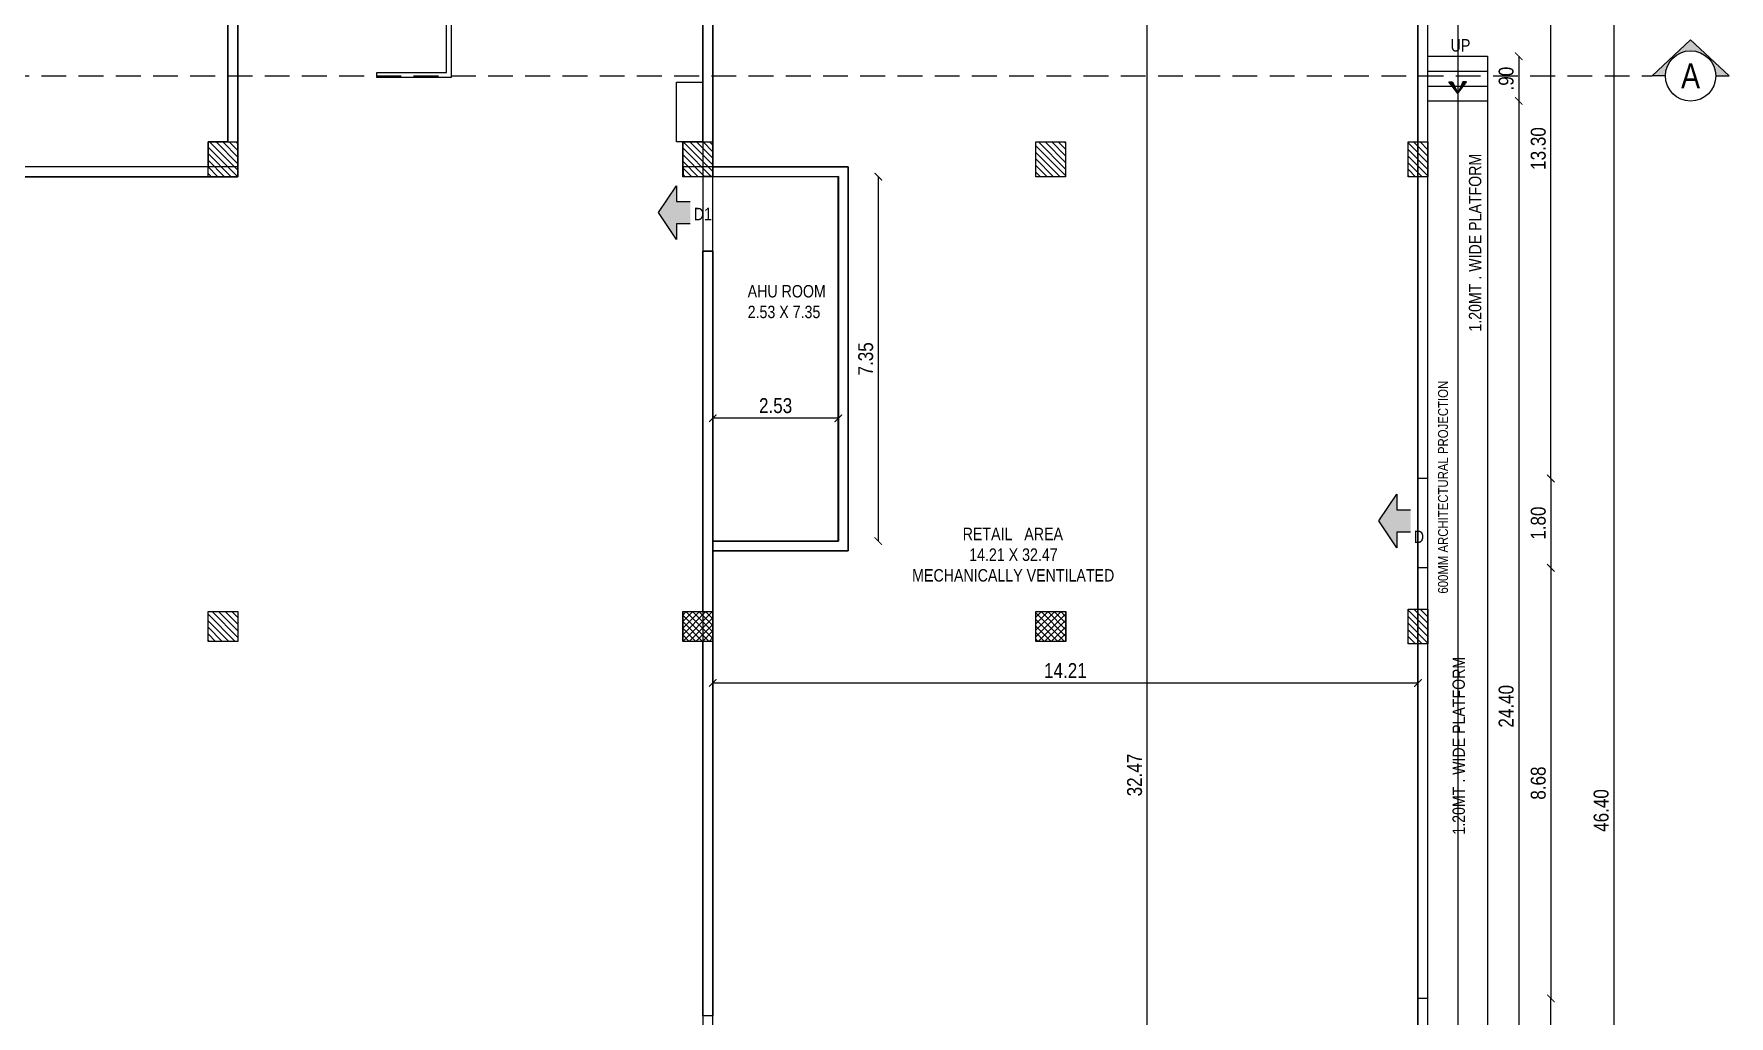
# Model space of a CAD drawing. Header units: metres. Extents: x 385023 to 385532, y 1408468 to 1408621.
# Drawn here: x 385361.31 to 385395.47, y 1408502.62 to 1408522.42 of the extents above; entities that cross this region are included whole.
import ezdxf
from ezdxf.enums import TextEntityAlignment as Align

# ---------------------------------------------------------------- set-up
doc = ezdxf.new("R2010")
doc.units = ezdxf.units.M
doc.header["$MEASUREMENT"] = 0
doc.linetypes.add('HIDDEN', pattern=[0.375, 0.25, -0.125])
for name, color, linetype in [('A-REFR-SECT', 2, 'Continuous'), ('BLK_1_FLR_0_AC_ROOM_1', 7, 'Continuous'), ('BLK_1_FLR_0_AC_ROOM_2', 7, 'Continuous'), ('BLK_1_FLR_0_BLT_UP_AREA', 7, 'Continuous'), ('BLK_1_FLR_0_CARPET_AREA', 7, 'Continuous'), ('S-COLUMN', 6, 'Continuous'), ('S-COLUMN HATCH', 8, 'Continuous')]:
    doc.layers.add(name, color=color, linetype=linetype)
doc.layers.add('BLK_1_FLR_0_ROOF_AREA', color=7, linetype='Continuous', lineweight=25)
doc.layers.add('BLK_1_FLR_0_WASH', color=7, linetype='Continuous', lineweight=25)
doc.styles.add('ARIAL', font='ARIALN.TTF')
doc.styles.add('RIA-AP', font='ARIALN.TTF')
doc.dimstyles.new('RIA-AP', dxfattribs={"dimtxt": 0.3, "dimasz": 0.15, "dimexe": 0, "dimexo": 1, "dimgap": 0.1, "dimtad": 1, "dimzin": 4, "dimdsep": 46, "dimtxsty": 'RIA-AP', "dimblk": 'ARCHTICK', "dimcen": 0.09, "dimse1": 1, "dimse2": 1, "dimclrd": 8, "dimclre": 8, "dimclrt": 4, "dimazin": 0, "dimtfac": 1, "dimtix": 1, "dimtofl": 0, "dimtmove": 2, "dimatfit": 3, "dimfxl": 0, "dimtolj": 1, "dimtzin": 0, "dimarcsym": 0})
pattern_1 = [(135, (375052.11474, 1409514.67969), (-0.06629126074, -0.06629126074), [])]

# ---------------------------------------------------------------- blocks, each defined once
blk = doc.blocks.new('col .6x.6')
at = {"layer": 'S-COLUMN HATCH'}
h = blk.add_hatch(dxfattribs=at)
h.set_pattern_fill('ANSI31', color=256, scale=0.75, style=0)
h.set_pattern_definition([(45, (-12909.719645, 2535.13042), (-0.06629126074, 0.06629126074), [])])
h.paths.add_polyline_path([(718.056, 1996.298), (718.656, 1996.298), (718.656, 1995.698), (718.056, 1995.698)])
at = {"layer": 'S-COLUMN', "ltscale": 5}
blk.add_lwpolyline([(718.056, 1996.298), (718.656, 1996.298), (718.656, 1995.698), (718.056, 1995.698)], close=True, dxfattribs=at)
blk = doc.blocks.new('grid')
at = {"layer": 'S-COLUMN HATCH'}
h = blk.add_hatch(dxfattribs=at)
h.set_pattern_fill('ANSI31', color=256, scale=0.75, angle=90, style=0)
h.set_pattern_definition(pattern_1)
h.paths.add_polyline_path([(391804.473, 1408568.328), (391804.473, 1408567.628), (391805.073, 1408567.628), (391805.073, 1408568.328)])
h = blk.add_hatch(dxfattribs=at)
h.set_pattern_fill('ANSI31', color=256, scale=0.75, angle=90, style=0)
h.set_pattern_definition(pattern_1)
h.paths.add_polyline_path([(391814.043, 1408568.328), (391814.043, 1408567.628), (391814.643, 1408567.628), (391814.643, 1408568.328)])
h = blk.add_hatch(dxfattribs=at)
h.set_pattern_fill('ANSI31', color=256, scale=0.75, angle=90, style=0)
h.set_pattern_definition(pattern_1)
h.paths.add_polyline_path([(391821.153, 1408568.328), (391821.153, 1408567.628), (391821.753, 1408567.628), (391821.753, 1408568.328)])
h = blk.add_hatch(dxfattribs=at)
h.set_pattern_fill('ANSI31', color=256, scale=0.75, angle=90, style=0)
h.set_pattern_definition(pattern_1)
h.paths.add_polyline_path([(391828.653, 1408568.328), (391828.653, 1408567.628), (391829.053, 1408567.628), (391829.053, 1408568.328)])
h = blk.add_hatch(dxfattribs=at)
h.set_pattern_fill('ANSI31', color=256, scale=0.75, angle=90, style=0)
h.set_pattern_definition(pattern_1)
h.paths.add_polyline_path([(391804.473, 1408558.863), (391804.473, 1408558.263), (391805.073, 1408558.263), (391805.073, 1408558.863)])
h = blk.add_hatch(dxfattribs=at)
h.set_pattern_fill('ANSI31', color=256, scale=0.75, angle=90, style=0)
h.set_pattern_definition(pattern_1)
h.paths.add_polyline_path([(391814.043, 1408558.863), (391814.043, 1408558.263), (391814.643, 1408558.263), (391814.643, 1408558.863)])
h = blk.add_hatch(dxfattribs=at)
h.set_pattern_fill('ANSI31', color=256, scale=0.75, angle=90, style=0)
h.set_pattern_definition(pattern_1)
h.paths.add_polyline_path([(391821.153, 1408558.863), (391821.153, 1408558.263), (391821.753, 1408558.263), (391821.753, 1408558.863)])
h = blk.add_hatch(dxfattribs=at)
h.set_pattern_fill('ANSI31', color=256, scale=0.75, angle=90, style=0)
h.set_pattern_definition(pattern_1)
h.paths.add_polyline_path([(391828.653, 1408558.913), (391828.653, 1408558.213), (391829.053, 1408558.213), (391829.053, 1408558.913)])
at = {"layer": 'S-COLUMN', "ltscale": 5}
for points in [[(391804.473, 1408568.328), (391805.073, 1408568.328), (391805.073, 1408567.628), (391804.473, 1408567.628)], [(391814.043, 1408568.328), (391814.643, 1408568.328), (391814.643, 1408567.628), (391814.043, 1408567.628)], [(391821.153, 1408568.328), (391821.753, 1408568.328), (391821.753, 1408567.628), (391821.153, 1408567.628)], [(391828.653, 1408568.328), (391829.053, 1408568.328), (391829.053, 1408567.628), (391828.653, 1408567.628)]]:
    blk.add_lwpolyline(points, close=True, dxfattribs=at)
at = {"layer": 'S-COLUMN', "ltscale": 5, "elevation": 0.26}
for points in [[(391804.473, 1408558.863), (391805.073, 1408558.863), (391805.073, 1408558.263), (391804.473, 1408558.263)], [(391814.043, 1408558.863), (391814.643, 1408558.863), (391814.643, 1408558.263), (391814.043, 1408558.263)], [(391821.153, 1408558.863), (391821.753, 1408558.863), (391821.753, 1408558.263), (391821.153, 1408558.263)], [(391828.653, 1408558.913), (391829.053, 1408558.913), (391829.053, 1408558.213), (391828.653, 1408558.213)]]:
    blk.add_lwpolyline(points, close=True, dxfattribs=at)
at = {"layer": 'S-COLUMN', "color": 30, "linetype": 'Continuous'}
for p in [(391095.988, 1406562.565, 0.26), (391103.098, 1406562.565, 0.26)]:
    blk.add_blockref('col .6x.6', p, dxfattribs=at)
blk = doc.blocks.new('A$C736D5789-flat-2')
blk.add_hatch(color=104).paths.add_polyline_path([(0.007, 0.302), (0.322, 0.302), (-0.218, 0.663), (-0.758, 0.302), (-0.443, 0.302), (-0.443, 0.022), (0.007, 0.022)])
at = {"color": 43, "linetype": 'Continuous'}
blk.add_lwpolyline([(0.007, 0.022), (0.007, 0.302), (0.322, 0.302), (-0.218, 0.663), (-0.758, 0.302), (-0.443, 0.302), (-0.443, 0.022)], dxfattribs=at)
blk = doc.blocks.new('A$C1B854ABF')
h = blk.add_hatch(color=256)
h.dxf.hatch_style = 1
h.paths.add_polyline_path([(0.101, -0.234), (0.179, -0.234), (0, 0)])
h.paths.add_polyline_path([(0, 0), (-0.179, -0.234), (-0.101, -0.234)])
for points in [[(0, 0), (-0.179, -0.234), (-0.101, -0.234), (0, 0)], [(0, -0.792), (0, 0)], [(0, 0), (0.179, -0.234), (0.101, -0.234), (0, 0)]]:
    blk.add_lwpolyline(points)
blk = doc.blocks.new('XFGNHFN')
at = {"layer": 'A-REFR-SECT', "linetype": 'Continuous'}
h = blk.add_hatch(color=6, dxfattribs=at)
h.dxf.hatch_style = 1
h.paths.add_polyline_path([(55.825, 0.728), (55.049, 0), (55.318, 0, -1), (56.332, 0), (56.601, 0)])
at = {"layer": 'A-REFR-SECT', "color": 6, "linetype": 'Continuous'}
for p, q in [((55.049, 0), (55.825, 0.728)), ((56.601, 0), (55.825, 0.728)), ((55.318, 0), (55.049, 0)), ((56.332, 0), (56.601, 0))]:
    blk.add_line(p, q, dxfattribs=at)
at = {"layer": 'A-REFR-SECT', "color": 4, "linetype": 'HIDDEN', "ltscale": 2}
blk.add_line((-33.655, 0), (55.049, 0), dxfattribs=at)
at = {"layer": 'A-REFR-SECT', "color": 6, "linetype": 'Continuous'}
blk.add_circle((55.825, 0), 0.507, dxfattribs=at)
at = {"layer": 'A-REFR-SECT', "color": 6, "linetype": 'Continuous', "style": 'RIA-AP'}
blk.add_text('A', height=0.5, dxfattribs=at).set_placement((55.825, 0), align=Align.MIDDLE_CENTER)
blk = doc.blocks.new('_ArchTick')
at = {"color": 0, "linetype": 'ByBlock', "const_width": 0.15}
blk.add_lwpolyline([(-0.5, -0.5), (0.5, 0.5)], dxfattribs=at)
blk = doc.blocks.new('*D128')
at = {"color": 8, "lineweight": -2}
blk.add_line((385391.234, 1408521.965), (385391.234, 1408521.065), dxfattribs=at)
at = {"layer": 'Defpoints', "color": 0}
for p in [(385390.603, 1408521.965), (385390.603, 1408521.065), (385391.234, 1408521.065)]:
    blk.add_point(p, dxfattribs=at)
at = {"color": 8, "lineweight": -2, "xscale": 0.15, "yscale": 0.15, "zscale": 0.15}
for p, rotation in [((385391.234, 1408521.965), 90), ((385391.234, 1408521.065), 270)]:
    blk.add_blockref('_ArchTick', p, dxfattribs=dict(at, rotation=rotation))
at = {"color": 4, "insert": (385390.981, 1408521.515), "char_height": 0.3, "attachment_point": 5, "rotation": 90, "style": 'RIA-AP'}
blk.add_mtext('\\A1;.90', dxfattribs=at)
blk = doc.blocks.new('*D129')
at = {"color": 8, "lineweight": -2}
blk.add_line((385391.235, 1408521.065), (385391.235, 1408496.665), dxfattribs=at)
at = {"layer": 'Defpoints', "color": 0}
for p in [(385390.603, 1408521.065), (385390.603, 1408496.665), (385391.235, 1408496.665)]:
    blk.add_point(p, dxfattribs=at)
at = {"color": 8, "lineweight": -2, "xscale": 0.15, "yscale": 0.15, "zscale": 0.15}
for p, rotation in [((385391.235, 1408521.065), 90), ((385391.235, 1408496.665), 270)]:
    blk.add_blockref('_ArchTick', p, dxfattribs=dict(at, rotation=rotation))
at = {"color": 4, "insert": (385390.981, 1408508.865), "char_height": 0.3, "attachment_point": 5, "rotation": 90, "style": 'RIA-AP'}
blk.add_mtext('\\A1;24.40', dxfattribs=at)
blk = doc.blocks.new('*D162')
at = {"color": 8, "lineweight": -2}
blk.add_line((385391.881, 1408501.18), (385391.881, 1408502.978), dxfattribs=at)
at = {"layer": 'Defpoints', "color": 0}
for p in [(385389.403, 1408502.978), (385391.881, 1408502.978), (385389.403, 1408501.18)]:
    blk.add_point(p, dxfattribs=at)
at = {"color": 8, "lineweight": -2, "xscale": 0.15, "yscale": 0.15, "zscale": 0.15}
for p, rotation in [((385391.881, 1408502.978), 90), ((385391.881, 1408501.18), 270)]:
    blk.add_blockref('_ArchTick', p, dxfattribs=dict(at, rotation=rotation))
at = {"color": 4, "insert": (385391.628, 1408502.079), "char_height": 0.3, "attachment_point": 5, "rotation": 90, "style": 'RIA-AP'}
blk.add_mtext('\\A1;1.80', dxfattribs=at)
blk = doc.blocks.new('*D163')
at = {"color": 8, "lineweight": -2}
blk.add_line((385391.881, 1408513.456), (385391.881, 1408526.755), dxfattribs=at)
at = {"layer": 'Defpoints', "color": 0}
for p in [(385388.424, 1408526.755), (385391.881, 1408526.755), (385389.403, 1408513.456)]:
    blk.add_point(p, dxfattribs=at)
at = {"color": 8, "lineweight": -2, "xscale": 0.15, "yscale": 0.15, "zscale": 0.15}
for p, rotation in [((385391.881, 1408526.755), 90), ((385391.881, 1408513.456), 270)]:
    blk.add_blockref('_ArchTick', p, dxfattribs=dict(at, rotation=rotation))
at = {"color": 4, "insert": (385391.628, 1408520.106), "char_height": 0.3, "attachment_point": 5, "rotation": 90, "style": 'RIA-AP'}
blk.add_mtext('\\A1;13.30', dxfattribs=at)
blk = doc.blocks.new('*D229')
at = {"color": 8, "lineweight": -2}
blk.add_line((385378.329, 1408519.54), (385378.329, 1408512.194), dxfattribs=at)
at = {"layer": 'Defpoints', "color": 0}
for p in [(385377.524, 1408519.54), (385377.524, 1408512.194), (385378.329, 1408512.194)]:
    blk.add_point(p, dxfattribs=at)
at = {"color": 8, "lineweight": -2, "xscale": 0.15, "yscale": 0.15, "zscale": 0.15}
for p, rotation in [((385378.329, 1408519.54), 90), ((385378.329, 1408512.194), 270)]:
    blk.add_blockref('_ArchTick', p, dxfattribs=dict(at, rotation=rotation))
at = {"color": 4, "insert": (385378.076, 1408515.867), "char_height": 0.3, "attachment_point": 5, "rotation": 90, "style": 'RIA-AP'}
blk.add_mtext('\\A1;7.35', dxfattribs=at)
blk = doc.blocks.new('*D230')
at = {"color": 8, "lineweight": -2}
blk.add_line((385377.524, 1408514.67), (385374.993, 1408514.67), dxfattribs=at)
at = {"layer": 'Defpoints', "color": 0}
for p in [(385374.993, 1408514.67), (385374.993, 1408512.194), (385377.524, 1408512.194)]:
    blk.add_point(p, dxfattribs=at)
at = {"color": 8, "lineweight": -2, "xscale": 0.15, "yscale": 0.15, "zscale": 0.15, "rotation": 180}
blk.add_blockref('_ArchTick', (385374.993, 1408514.67), dxfattribs=at)
at = {"color": 8, "lineweight": -2, "xscale": 0.15, "yscale": 0.15, "zscale": 0.15}
blk.add_blockref('_ArchTick', (385377.524, 1408514.67), dxfattribs=at)
at = {"color": 4, "insert": (385376.259, 1408514.923), "char_height": 0.3, "attachment_point": 5, "style": 'RIA-AP'}
blk.add_mtext('\\A1;2.53', dxfattribs=at)
blk = doc.blocks.new('*D400')
at = {"color": 8, "lineweight": -2}
blk.add_line((385393.149, 1408529.965), (385393.149, 1408483.565), dxfattribs=at)
at = {"layer": 'Defpoints', "color": 0}
for p in [(385389.403, 1408529.965), (385389.403, 1408483.565), (385393.149, 1408483.565)]:
    blk.add_point(p, dxfattribs=at)
at = {"color": 8, "lineweight": -2, "xscale": 0.15, "yscale": 0.15, "zscale": 0.15}
for p, rotation in [((385393.149, 1408529.965), 90), ((385393.149, 1408483.565), 270)]:
    blk.add_blockref('_ArchTick', p, dxfattribs=dict(at, rotation=rotation))
at = {"color": 4, "insert": (385392.895, 1408506.765), "char_height": 0.3, "attachment_point": 5, "rotation": 90, "style": 'RIA-AP'}
blk.add_mtext('\\A1;46.40', dxfattribs=at)
blk = doc.blocks.new('*D466')
at = {"color": 8, "lineweight": -2}
blk.add_line((385374.994, 1408509.335), (385389.203, 1408509.335), dxfattribs=at)
at = {"layer": 'Defpoints', "color": 0}
for p in [(385374.994, 1408510.174, 0.26), (385389.203, 1408510.174), (385389.203, 1408509.335)]:
    blk.add_point(p, dxfattribs=at)
at = {"color": 8, "lineweight": -2, "xscale": 0.15, "yscale": 0.15, "zscale": 0.15, "rotation": 180}
blk.add_blockref('_ArchTick', (385374.994, 1408509.335), dxfattribs=at)
at = {"color": 8, "lineweight": -2, "xscale": 0.15, "yscale": 0.15, "zscale": 0.15}
blk.add_blockref('_ArchTick', (385389.203, 1408509.335), dxfattribs=at)
at = {"color": 4, "insert": (385382.098, 1408509.585), "char_height": 0.3, "attachment_point": 5, "style": 'RIA-AP'}
blk.add_mtext('\\A1;14.21', dxfattribs=at)
blk = doc.blocks.new('*D467')
at = {"color": 8, "lineweight": -2}
blk.add_line((385383.747, 1408491.245), (385383.747, 1408523.715), dxfattribs=at)
at = {"layer": 'Defpoints', "color": 0}
for p in [(385383.747, 1408523.715), (385384.214, 1408523.715), (385384.214, 1408491.245)]:
    blk.add_point(p, dxfattribs=at)
at = {"color": 8, "lineweight": -2, "xscale": 0.15, "yscale": 0.15, "zscale": 0.15}
for p, rotation in [((385383.747, 1408523.715), 90), ((385383.747, 1408491.245), 270)]:
    blk.add_blockref('_ArchTick', p, dxfattribs=dict(at, rotation=rotation))
at = {"color": 4, "insert": (385383.494, 1408507.48), "char_height": 0.3, "attachment_point": 5, "rotation": 90, "style": 'RIA-AP'}
blk.add_mtext('\\A1;32.47', dxfattribs=at)
blk = doc.blocks.new('*D468')
at = {"color": 8, "lineweight": -2}
blk.add_line((385391.881, 1408513.456), (385391.881, 1408511.656), dxfattribs=at)
at = {"layer": 'Defpoints', "color": 0}
for p in [(385389.403, 1408513.456), (385389.402, 1408511.656), (385391.881, 1408511.656)]:
    blk.add_point(p, dxfattribs=at)
at = {"color": 8, "lineweight": -2, "xscale": 0.15, "yscale": 0.15, "zscale": 0.15}
for p, rotation in [((385391.881, 1408513.456), 90), ((385391.881, 1408511.656), 270)]:
    blk.add_blockref('_ArchTick', p, dxfattribs=dict(at, rotation=rotation))
at = {"color": 4, "insert": (385391.628, 1408512.556), "char_height": 0.3, "attachment_point": 5, "rotation": 90, "style": 'RIA-AP'}
blk.add_mtext('\\A1;1.80', dxfattribs=at)
blk = doc.blocks.new('*D469')
at = {"color": 8, "lineweight": -2}
blk.add_line((385391.881, 1408511.656), (385391.881, 1408502.978), dxfattribs=at)
at = {"layer": 'Defpoints', "color": 0}
for p in [(385389.402, 1408511.656), (385389.403, 1408502.978), (385391.881, 1408502.978)]:
    blk.add_point(p, dxfattribs=at)
at = {"color": 8, "lineweight": -2, "xscale": 0.15, "yscale": 0.15, "zscale": 0.15}
for p, rotation in [((385391.881, 1408511.656), 90), ((385391.881, 1408502.978), 270)]:
    blk.add_blockref('_ArchTick', p, dxfattribs=dict(at, rotation=rotation))
at = {"color": 4, "insert": (385391.628, 1408507.317), "char_height": 0.3, "attachment_point": 5, "rotation": 90, "style": 'RIA-AP'}
blk.add_mtext('\\A1;8.68', dxfattribs=at)

msp = doc.modelspace()

# ---------------------------------------------------------------- linework, layer by layer
for p, q in [((385389.403, 1408521.965, 0.025), (385390.603, 1408521.965, 0.025)), ((385389.403, 1408521.665, 0.025), (385390.603, 1408521.665, 0.025)), ((385389.403, 1408521.365, 0.025), (385390.603, 1408521.365, 0.025)), ((385389.403, 1408521.065, 0.025), (385390.603, 1408521.065, 0.025)), ((385365.424, 1408519.739, 0.025), (385365.424, 1408519.539, 0.025)), ((385374.394, 1408519.739, 0.025), (385374.394, 1408519.539, 0.025))]:
    msp.add_line(p, q)
at = {"linetype": 'Continuous'}
for p, q in [((385374.993, 1408519.54, 0.025), (385374.793, 1408519.54, 0.025)), ((385374.993, 1408518.04, 0.025), (385374.793, 1408518.04, 0.025)), ((385374.993, 1408512.195, 0.025), (385374.993, 1408511.995, 0.025)), ((385374.993, 1408502.63, 0.025), (385374.793, 1408502.63, 0.025))]:
    msp.add_line(p, q, dxfattribs=at)
at = {"color": 252, "linetype": 'Continuous'}
for p, q in [((385374.993, 1408518.04, 0.025), (385374.993, 1408519.54, 0.025)), ((385374.993, 1408501.13, 0.025), (385374.993, 1408502.63, 0.025))]:
    msp.add_line(p, q, dxfattribs=at)
at = {"linetype": 'ByBlock'}
msp.add_line((385389.402, 1408511.656, 0.025), (385389.202, 1408511.656, 0.025), dxfattribs=at)
at = {"color": 2, "ltscale": 0.2, "elevation": 0.025}
msp.add_lwpolyline([(385309.303, 1408530.565), (385390.003, 1408530.565), (385390.003, 1408482.965), (385309.303, 1408482.965)], close=True, dxfattribs=at)
at = {"elevation": 0.025}
for points in [[(385365.223, 1408520.239), (385365.223, 1408529.765), (385363.185, 1408529.765), (385363.185, 1408529.965)], [(385389.403, 1408513.456), (385389.403, 1408529.965), (385383.303, 1408529.965)], [(385368.625, 1408529.765), (385365.423, 1408529.765), (385365.423, 1408520.239)], [(385389.203, 1408513.456), (385389.203, 1408526.755), (385388.424, 1408526.755)], [(385374.793, 1408523.715), (385374.793, 1408519.54)], [(385365.424, 1408519.739), (385357.923, 1408519.739)], [(385357.323, 1408519.539), (385362.12, 1408519.539), (385362.298, 1408519.539), (385365.424, 1408519.539)], [(385374.793, 1408518.04), (385374.793, 1408502.63)], [(385389.402, 1408513.456), (385389.403, 1408514.169)], [(385389.402, 1408513.456), (385389.203, 1408513.456)], [(385389.403, 1408502.978), (385389.203, 1408502.978), (385389.203, 1408511.656)], [(385389.403, 1408502.978), (385389.403, 1408507.975)], [(385389.403, 1408498.367), (385389.403, 1408503.128)]]:
    msp.add_lwpolyline(points, dxfattribs=at)
at = {"linetype": 'Continuous', "elevation": 0.025}
for points in [[(385374.994, 1408519.54), (385374.994, 1408523.715)], [(385374.993, 1408511.995), (385377.724, 1408511.995), (385377.724, 1408519.739), (385374.394, 1408519.739)], [(385374.394, 1408519.54), (385377.524, 1408519.54), (385377.524, 1408512.194), (385374.993, 1408512.194)], [(385374.993, 1408502.63), (385374.993, 1408518.04)]]:
    msp.add_lwpolyline(points, dxfattribs=at)
at = {"color": 2, "elevation": 0.025}
msp.add_lwpolyline([(385369.725, 1408522.739), (385369.725, 1408521.539), (385368.225, 1408521.539), (385368.225, 1408521.639), (385369.625, 1408521.639), (385369.625, 1408522.739)], dxfattribs=at)
at = {"elevation": 0.025}
msp.add_lwpolyline([(385389.402, 1408489.465), (385389.403, 1408521.965), (385390.603, 1408521.965), (385390.602, 1408489.465)], close=True, dxfattribs=at)
at = {"layer": 'BLK_1_FLR_0_AC_ROOM_1', "color": 2, "elevation": 0.025}
msp.add_lwpolyline([(385313.602, 1408486.965), (385313.602, 1408502.075), (385310.102, 1408502.075), (385310.102, 1408519.539), (385365.424, 1408519.539), (385365.424, 1408522.739), (385374.792, 1408522.739), (385374.792, 1408483.765), (385361.066, 1408483.765), (385361.066, 1408487.465), (385350.666, 1408487.465), (385350.666, 1408483.765), (385319.429, 1408483.765), (385319.429, 1408486.965)], close=True, dxfattribs=at)
at = {"layer": 'BLK_1_FLR_0_AC_ROOM_2', "color": 2, "elevation": 0.025}
msp.add_lwpolyline([(385377.734, 1408483.765), (385377.734, 1408493.604), (385374.993, 1408493.604), (385374.992, 1408511.995), (385377.723, 1408511.995), (385377.723, 1408519.739), (385374.993, 1408519.739), (385374.993, 1408523.715), (385384.433, 1408523.715), (385384.433, 1408526.755), (385389.202, 1408526.755), (385389.202, 1408491.245), (385384.21, 1408491.245), (385384.21, 1408483.765)], close=True, dxfattribs=at)
at = {"layer": 'BLK_1_FLR_0_BLT_UP_AREA', "color": 13, "elevation": 0.025}
msp.add_lwpolyline([(385309.903, 1408483.565), (385389.403, 1408483.565), (385389.403, 1408529.965), (385309.903, 1408529.965)], close=True, dxfattribs=at)
at = {"layer": 'BLK_1_FLR_0_CARPET_AREA', "color": 13, "elevation": 0.025}
msp.add_lwpolyline([(385352.496, 1408529.765), (385357.322, 1408529.765), (385357.322, 1408529.365), (385357.721, 1408529.365), (385357.721, 1408528.815), (385358.871, 1408528.815), (385358.871, 1408529.765), (385362.024, 1408529.765), (385362.024, 1408525.665), (385365.222, 1408525.665), (385365.222, 1408520.239), (385364.823, 1408520.239), (385364.823, 1408519.739), (385357.922, 1408519.739), (385357.922, 1408520.139), (385357.322, 1408520.139), (385357.322, 1408519.739), (385349.887, 1408519.739), (385349.887, 1408520.039), (385349.486, 1408520.039), (385349.486, 1408523.165), (385349.687, 1408523.165), (385349.687, 1408523.395), (385352.496, 1408523.395)], close=True, dxfattribs=at)
for points in [[(385389.202, 1408501.18), (385389.202, 1408510.124), (385389.003, 1408510.124), (385389.003, 1408510.824), (385389.203, 1408510.824), (385389.202, 1408519.539), (385389.003, 1408519.539), (385389.003, 1408520.239), (385389.203, 1408520.239), (385389.202, 1408526.755)], [(385365.424, 1408523.739), (385365.424, 1408519.539), (385316.634, 1408519.539)], [(385374.993, 1408523.715), (385374.993, 1408519.739), (385377.723, 1408519.739), (385377.723, 1408511.995), (385374.992, 1408511.995), (385374.992, 1408502.63), (385374.792, 1408502.63), (385374.792, 1408510.174), (385374.393, 1408510.174), (385374.393, 1408510.774), (385374.792, 1408510.774), (385374.792, 1408518.04), (385374.992, 1408518.04), (385374.992, 1408512.194), (385377.523, 1408512.194), (385377.523, 1408519.54), (385374.393, 1408519.539), (385374.393, 1408520.239), (385374.792, 1408520.239), (385374.792, 1408523.715)]]:
    msp.add_lwpolyline(points, dxfattribs=at)
at = {"layer": 'BLK_1_FLR_0_ROOF_AREA', "color": 54, "elevation": 0.025}
msp.add_lwpolyline([(385309.903, 1408483.565), (385389.403, 1408483.565), (385389.403, 1408529.965), (385309.903, 1408529.965)], close=True, dxfattribs=at)
at = {"layer": 'BLK_1_FLR_0_WASH', "color": 56, "elevation": 0.025}
msp.add_lwpolyline([(385374.792, 1408520.239), (385374.261, 1408520.239), (385374.261, 1408521.444), (385374.792, 1408521.444)], close=True, dxfattribs=at)

# ---------------------------------------------------------------- block references
at = {"color": 7}
msp.add_blockref('grid', (-6439.649, -48.089, 0.025), dxfattribs=at)
at = {"lineweight": -2}
msp.add_blockref('XFGNHFN', (385338.871, 1408521.57, 0.05), dxfattribs=at)
at = {"xscale": -1}
for name, p, rotation in [('A$C1B854ABF', (385390.003, 1408521.218, 1021.07), 180), ('A$C736D5789-flat-2', (385374.562, 1408518.596, 0.025), 89.99999570304415), ('A$C736D5789-flat-2', (385389.077, 1408512.383, -63.671), 89.99999570304408)]:
    msp.add_blockref(name, p, dxfattribs=dict(at, rotation=rotation))

# ---------------------------------------------------------------- texts
at = {"style": 'RIA-AP'}
msp.add_text('UP', height=0.25, dxfattribs=at).set_placement((385389.861, 1408522.061))
for s, p in [('D1', (385374.794, 1408518.661)), ('D', (385389.222, 1408512.157))]:
    msp.add_text(s, height=0.25, dxfattribs=at).set_placement(p, align=Align.CENTER)
at = {"attachment_point": 1, "rotation": 90, "style": 'ARIAL'}
for s, insert, char_height, width in [('1.20MT . WIDE PLATFORM', (385390.229, 1408516.416), 0.24915, 5.62501), ('600MM ARCHITECTURAL PROJECTION\\P', (385389.608, 1408511.136), 0.2, 8.56993), ('1.20MT . WIDE PLATFORM', (385389.899, 1408506.278), 0.24915, 5.62501)]:
    msp.add_mtext(s, dxfattribs=dict(at, insert=insert, char_height=char_height, width=width))
at = {"char_height": 0.25, "attachment_point": 1, "style": 'RIA-AP'}
for s, insert, width in [('AHU ROOM\\P2.53 X 7.35', (385375.696, 1408517.355), 8.61668), ('{\\W9.03472;  }RETAIL   AREA  \\P{\\W9.85218;  }14.21 X 32.47\\P{\\W5.283579; }MECHANICALLY VENTILATED', (385378.59, 1408512.463), 4.87788)]:
    msp.add_mtext(s, dxfattribs=dict(at, insert=insert, width=width))

# ---------------------------------------------------------------- dimensions: what is measured, and where the dimension line sits
for base, p1, p2, picture, middle in [((385393.149, 1408483.565, 0.025), (385389.403, 1408529.965, 0.025), (385389.403, 1408483.565, 0.025), '*D400', (385392.895, 1408506.765, 0.025)), ((385391.881, 1408526.755, 0.025), (385389.403, 1408513.456, 0.025), (385388.424, 1408526.755, 0.025), '*D163', (385391.628, 1408520.106, 0.025)), ((385383.747, 1408523.715, 0.025), (385384.214, 1408491.245, 0.025), (385384.214, 1408523.715, 0.025), '*D467', (385383.494, 1408507.48, 0.025)), ((385391.234, 1408521.065, 0.025), (385390.603, 1408521.965, 0.025), (385390.603, 1408521.065, 0.025), '*D128', (385390.981, 1408521.515, 0.025)), ((385391.235, 1408496.665, 0.025), (385390.603, 1408521.065, 0.025), (385390.603, 1408496.665, 0.025), '*D129', (385390.981, 1408508.865, 0.025)), ((385378.329, 1408512.194, 0.025), (385377.524, 1408519.54, 0.025), (385377.524, 1408512.194, 0.025), '*D229', (385378.076, 1408515.867, 0.025)), ((385391.881, 1408511.656, 0.025), (385389.403, 1408513.456, 0.025), (385389.402, 1408511.656, 0.025), '*D468', (385391.628, 1408512.556, 0.025)), ((385391.881, 1408502.978, 0.025), (385389.402, 1408511.656, 0.025), (385389.403, 1408502.978, 0.025), '*D469', (385391.628, 1408507.317, 0.025)), ((385391.881, 1408502.978, 0.025), (385389.403, 1408501.18, 0.025), (385389.403, 1408502.978, 0.025), '*D162', (385391.628, 1408502.079, 0.025))]:
    dim = msp.add_linear_dim(base=base, p1=p1, p2=p2, angle=90, dimstyle='RIA-AP')
    dim.commit()
    dim.dimension.update_dxf_attribs({"geometry": picture, "text_midpoint": middle})
for base, p1, p2, picture, middle in [((385374.993, 1408514.67, 0.025), (385377.524, 1408512.194, 0.025), (385374.993, 1408512.194, 0.025), '*D230', (385376.259, 1408514.923, 0.025)), ((385389.203, 1408509.335, 0.025), (385374.994, 1408510.174, 0.286), (385389.203, 1408510.174, 0.025), '*D466', (385382.098, 1408509.585, 0.025))]:
    dim = msp.add_linear_dim(base=base, p1=p1, p2=p2, dimstyle='RIA-AP')
    dim.commit()
    dim.dimension.update_dxf_attribs({"geometry": picture, "text_midpoint": middle})

doc.saveas('drawing.dxf')
